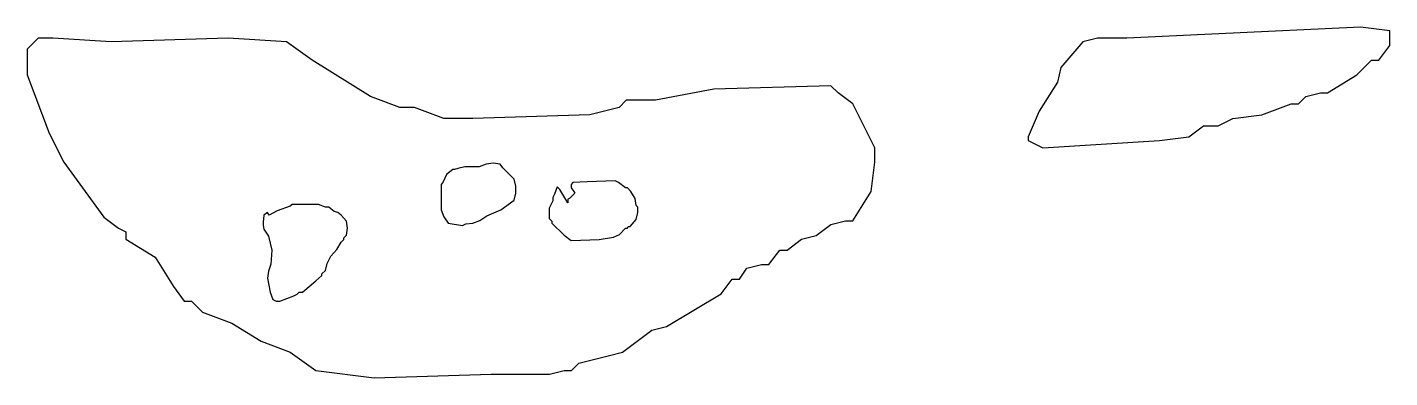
# Model space of a CAD drawing. Header units: metres. Extents: x 6.73 to 8.12, y 10.68 to 11.04.
import ezdxf

# ---------------------------------------------------------------- set-up
doc = ezdxf.new("R2010")
doc.units = ezdxf.units.M

msp = doc.modelspace()

# ---------------------------------------------------------------- linework, layer by layer
at = {"color": 31}
for points in [[(7.75554, 10.9227), (7.77046, 10.9152), (7.88983, 10.9227), (7.91968, 10.9264), (7.9346, 10.9376), (7.94952, 10.9376), (7.96444, 10.945), (7.99428, 10.9488), (8.02413, 10.96), (8.03159, 10.96), (8.03905, 10.9674), (8.05397, 10.9712), (8.06143, 10.9712), (8.09128, 10.9898), (8.1062, 11.0047), (8.11366, 11.0047), (8.12485, 11.0197), (8.12485, 11.0346), (8.09501, 11.0383), (7.85626, 11.0271), (7.82642, 11.0271), (7.81149, 11.0234), (7.78911, 10.9973), (7.78538, 10.9823), (7.76673, 10.9525), (7.75554, 10.9264)], [(6.7334, 10.9898), (6.75579, 10.9301), (6.77071, 10.9003), (6.81174, 10.8443), (6.82666, 10.8331), (6.83412, 10.8294), (6.83412, 10.8219), (6.86397, 10.8033), (6.88262, 10.7734), (6.89381, 10.7585), (6.90127, 10.7585), (6.91246, 10.7473), (6.94231, 10.7361), (6.97215, 10.7175), (7.00199, 10.7063), (7.02811, 10.6876), (7.08779, 10.6802), (7.20717, 10.6839), (7.26685, 10.6839), (7.28177, 10.6876), (7.28924, 10.6876), (7.2967, 10.6951), (7.32654, 10.7026), (7.34146, 10.7063), (7.3713, 10.7287), (7.38623, 10.7324), (7.44218, 10.766), (7.45337, 10.7809), (7.46083, 10.7809), (7.4683, 10.7921), (7.48322, 10.7958), (7.49068, 10.7958), (7.50187, 10.8107), (7.50933, 10.8107), (7.52425, 10.8219), (7.53917, 10.8257), (7.5541, 10.8369), (7.56902, 10.8406), (7.57648, 10.8406), (7.59513, 10.8704), (7.59886, 10.9003), (7.59886, 10.9152), (7.58394, 10.945), (7.57648, 10.96), (7.56156, 10.9712), (7.5541, 10.9786), (7.43472, 10.9749), (7.37504, 10.9637), (7.34519, 10.9637), (7.33773, 10.9562), (7.30789, 10.9488), (7.18851, 10.945), (7.15867, 10.945), (7.12883, 10.9562), (7.11391, 10.9562), (7.08406, 10.9674), (7.02438, 11.0047), (6.99826, 11.0234), (6.93858, 11.0271), (6.8192, 11.0234), (6.75952, 11.0271), (6.74459, 11.0271), (6.7334, 11.0159), (6.7334, 11.001), (6.7334, 10.9935)]]:
    msp.add_lwpolyline(points, close=True, dxfattribs=at)
at = {"color": 227}
for points in [[(7.15623, 10.8518), (7.15892, 10.8446), (7.1634, 10.8383), (7.17775, 10.8357), (7.18133, 10.8374), (7.18851, 10.8383), (7.19568, 10.841), (7.20285, 10.8455), (7.2172, 10.8518), (7.23064, 10.8617), (7.23244, 10.8688), (7.23244, 10.876), (7.23064, 10.8832), (7.21899, 10.8948), (7.2163, 10.8984), (7.20913, 10.8993), (7.20195, 10.8984), (7.19478, 10.8957), (7.18044, 10.8957), (7.17327, 10.8939), (7.16968, 10.893), (7.16789, 10.893), (7.16161, 10.8877), (7.15802, 10.8805), (7.15623, 10.8778), (7.15623, 10.8634), (7.15623, 10.8563), (7.15623, 10.8527)], [(7.26651, 10.8428), (7.2692, 10.8401), (7.2692, 10.8383), (7.28175, 10.8258), (7.28892, 10.8204), (7.31761, 10.8213), (7.33195, 10.824), (7.33823, 10.8267), (7.34451, 10.833), (7.3463, 10.833), (7.3472, 10.8348), (7.34899, 10.8348), (7.35526, 10.8419), (7.35706, 10.8491), (7.35706, 10.8527), (7.35706, 10.8545), (7.35526, 10.8563), (7.35437, 10.8634), (7.34989, 10.8706), (7.3463, 10.8742), (7.34451, 10.8742), (7.33733, 10.8796), (7.33375, 10.8814), (7.30506, 10.8805), (7.29071, 10.8796), (7.28892, 10.8778), (7.28892, 10.8742), (7.29161, 10.8706), (7.29251, 10.8688), (7.28713, 10.8634), (7.28533, 10.8626), (7.28533, 10.859), (7.27726, 10.8724), (7.27458, 10.8751), (7.27189, 10.8679), (7.27009, 10.8643), (7.27009, 10.8608), (7.26651, 10.8536), (7.26651, 10.8464), (7.26651, 10.8437)], [(6.97423, 10.8357), (6.97513, 10.8321), (6.97961, 10.8249), (6.9832, 10.8106), (6.9823, 10.7962), (6.97961, 10.789), (6.97871, 10.7819), (6.9814, 10.7675), (6.98409, 10.7603), (6.98768, 10.7586), (6.99127, 10.7586), (7.00561, 10.7639), (7.0092, 10.7657), (7.01099, 10.7675), (7.01458, 10.7675), (7.02802, 10.7792), (7.0343, 10.7846), (7.0343, 10.7863), (7.03789, 10.7899), (7.03968, 10.7971), (7.04327, 10.8043), (7.04954, 10.8114), (7.05402, 10.8186), (7.05671, 10.8213), (7.05671, 10.8231), (7.0594, 10.8258), (7.0603, 10.833), (7.0594, 10.8401), (7.05402, 10.8464), (7.05044, 10.8491), (7.04685, 10.85), (7.04327, 10.8527), (7.04147, 10.8545), (7.03789, 10.8545), (7.03071, 10.8572), (7.01637, 10.8572), (7.0092, 10.8572), (7.00561, 10.8572), (7.00382, 10.8572), (7.00203, 10.8554), (6.98858, 10.8509), (6.98051, 10.8464), (6.97871, 10.8491), (6.97513, 10.8464), (6.97423, 10.8392), (6.97423, 10.8366)]]:
    msp.add_lwpolyline(points, close=True, dxfattribs=at)

doc.saveas('drawing.dxf')
